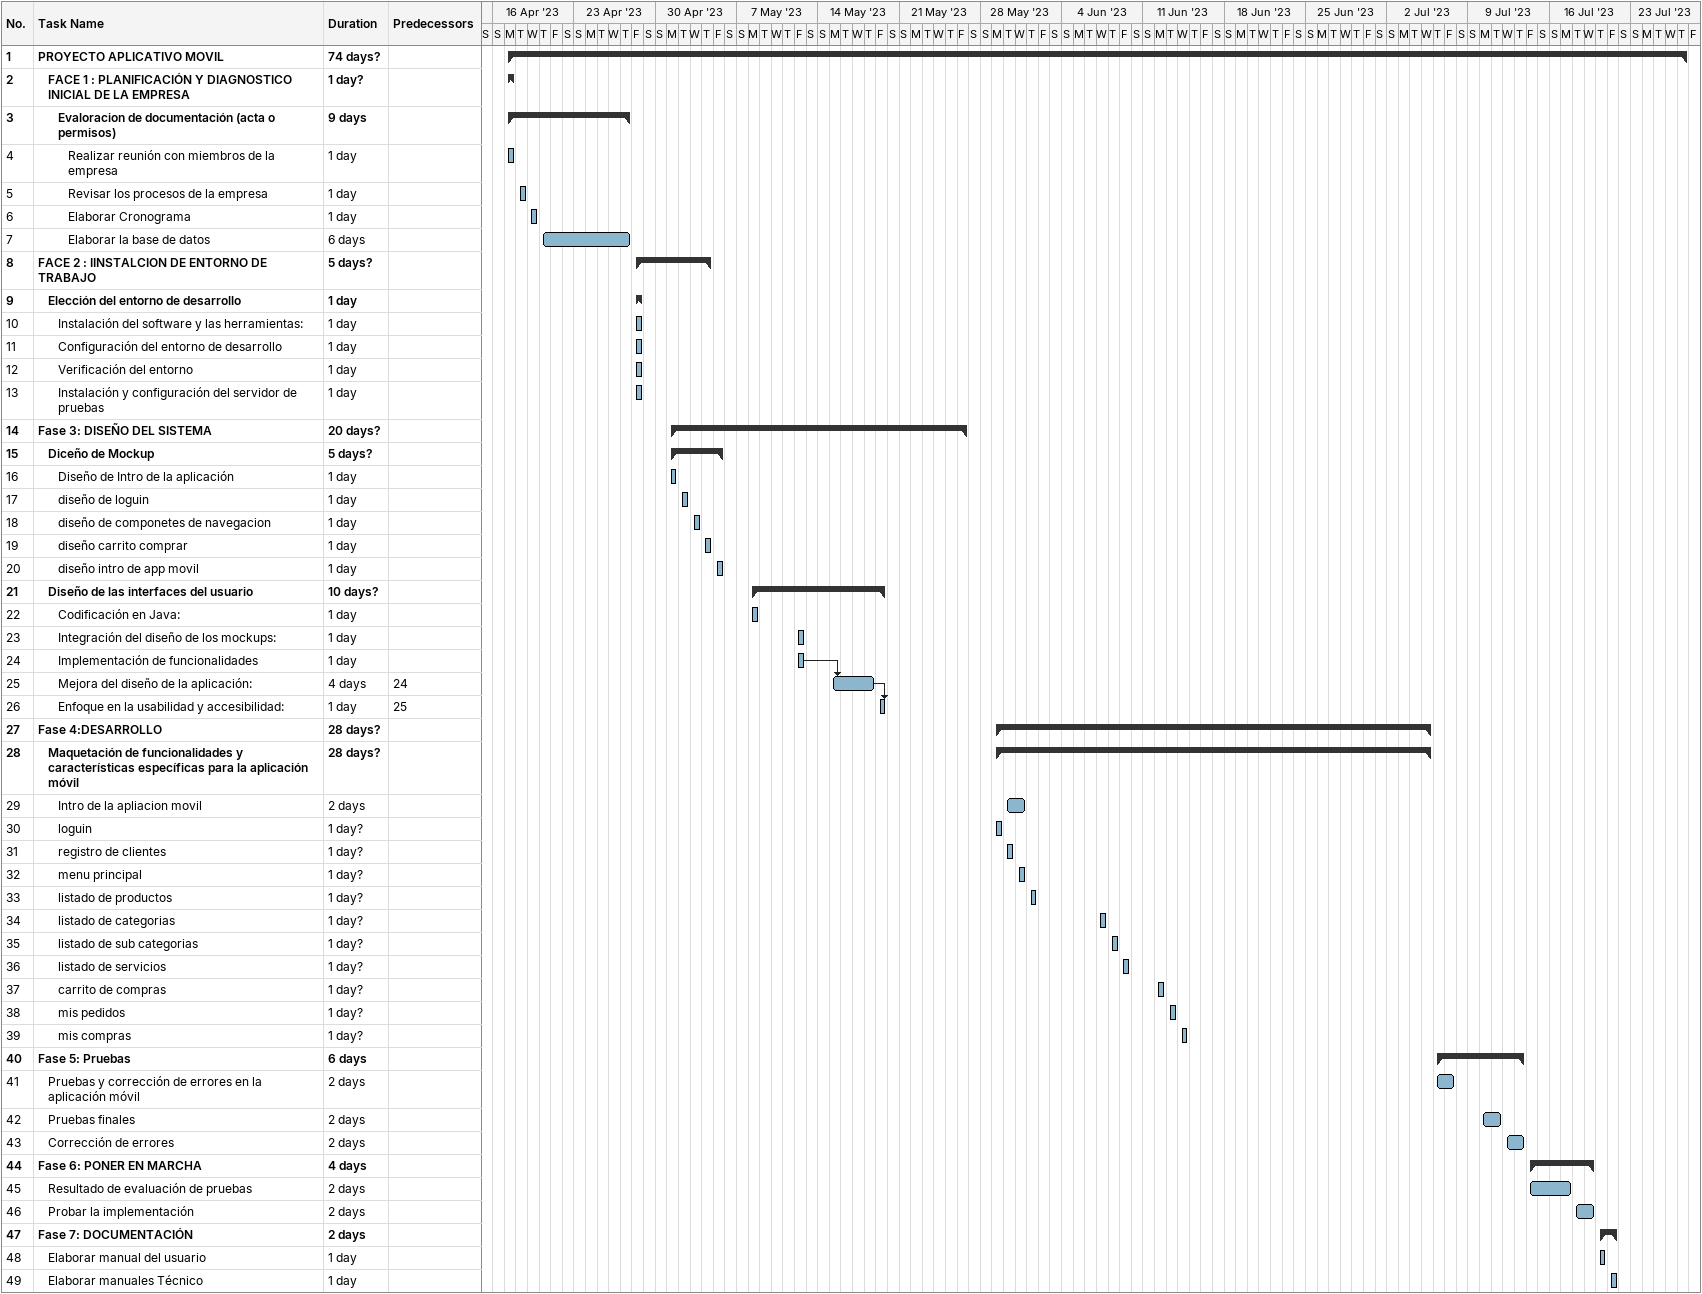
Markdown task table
| ID | Level | Task | Duration | Start | Finish | Predecessors |
|---|---|---|---|---|---|---|
| 1 | 1 | **PROYECTO APLICATIVO MOVIL** | 74d? | 2023-04-17 | 2023-07-27 |  |
| 2 | 2 | **FACE 1 : PLANIFICACIÓN Y DIAGNOSTICO INICIAL DE LA EMPRESA** | 1d? | 2023-04-17 | 2023-04-17 |  |
| 3 | 3 | **Evaloracion de documentación (acta o permisos)** | 9d | 2023-04-17 | 2023-04-27 |  |
| 4 | 4 | Realizar reunión con miembros de la empresa | 1d | 2023-04-17 | 2023-04-17 |  |
| 5 | 4 | Revisar los procesos de la empresa | 1d | 2023-04-18 | 2023-04-18 |  |
| 6 | 4 | Elaborar Cronograma | 1d | 2023-04-19 | 2023-04-19 |  |
| 7 | 4 | Elaborar la base de datos | 6d | 2023-04-20 | 2023-04-27 |  |
| 8 | 1 | **FACE 2 : IINSTALCION DE ENTORNO DE TRABAJO** | 5d? | 2023-04-28 | 2023-05-04 |  |
| 9 | 2 | **Elección del entorno de desarrollo** | 1d | 2023-04-28 | 2023-04-28 |  |
| 10 | 3 | Instalación del software y las herramientas: | 1d | 2023-04-28 | 2023-04-28 |  |
| 11 | 3 | Configuración del entorno de desarrollo | 1d | 2023-04-28 | 2023-04-28 |  |
| 12 | 3 | Verificación del entorno | 1d | 2023-04-28 | 2023-04-28 |  |
| 13 | 3 | Instalación y configuración del servidor de pruebas | 1d | 2023-04-28 | 2023-04-28 |  |
| 14 | 1 | **Fase 3: DISEÑO DEL SISTEMA** | 20d? | 2023-05-01 | 2023-05-26 |  |
| 15 | 2 | **Diceño de Mockup** | 5d? | 2023-05-01 | 2023-05-05 |  |
| 16 | 3 | Diseño de Intro de la aplicación | 1d | 2023-05-01 | 2023-05-01 |  |
| 17 | 3 | diseño de loguin | 1d | 2023-05-02 | 2023-05-02 |  |
| 18 | 3 | diseño de componetes de navegacion | 1d | 2023-05-03 | 2023-05-03 |  |
| 19 | 3 | diseño carrito comprar | 1d | 2023-05-04 | 2023-05-04 |  |
| 20 | 3 | diseño intro de app movil | 1d | 2023-05-05 | 2023-05-05 |  |
| 21 | 2 | **Diseño de las interfaces del usuario** | 10d? | 2023-05-08 | 2023-05-19 |  |
| 22 | 3 | Codificación en Java: | 1d | 2023-05-08 | 2023-05-08 |  |
| 23 | 3 | Integración del diseño de los mockups: | 1d | 2023-05-12 | 2023-05-12 |  |
| 24 | 3 | Implementación de funcionalidades | 1d | 2023-05-12 | 2023-05-12 |  |
| 25 | 3 | Mejora del diseño de la aplicación: | 4d | 2023-05-15 | 2023-05-18 | 24 |
| 26 | 3 | Enfoque en la usabilidad y accesibilidad: | 1d | 2023-05-19 | 2023-05-19 | 25 |
| 27 | 1 | **Fase 4:DESARROLLO** | 28d? | 2023-05-29 | 2023-07-05 |  |
| 28 | 2 | **Maquetación de funcionalidades y características específicas para la aplicación móvil** | 28d? | 2023-05-29 | 2023-07-05 |  |
| 29 | 3 | Intro de la apliacion movil | 2d | 2023-05-30 | 2023-05-31 |  |
| 30 | 3 | loguin | 1d? | 2023-05-29 | 2023-05-29 |  |
| 31 | 3 | registro de clientes | 1d? | 2023-05-30 | 2023-05-30 |  |
| 32 | 3 | menu principal | 1d? | 2023-05-31 | 2023-05-31 |  |
| 33 | 3 | listado de productos | 1d? | 2023-06-01 | 2023-06-01 |  |
| 34 | 3 | listado de categorias | 1d? | 2023-06-07 | 2023-06-07 |  |
| 35 | 3 | listado de sub categorias | 1d? | 2023-06-08 | 2023-06-08 |  |
| 36 | 3 | listado de servicios | 1d? | 2023-06-09 | 2023-06-09 |  |
| 37 | 3 | carrito de compras | 1d? | 2023-06-12 | 2023-06-12 |  |
| 38 | 3 | mis pedidos | 1d? | 2023-06-13 | 2023-06-13 |  |
| 39 | 3 | mis compras | 1d? | 2023-06-14 | 2023-06-14 |  |
| 40 | 1 | **Fase 5: Pruebas** | 6d | 2023-07-06 | 2023-07-13 |  |
| 41 | 2 | Pruebas y corrección de errores en la aplicación móvil | 2d | 2023-07-06 | 2023-07-07 |  |
| 42 | 2 | Pruebas finales | 2d | 2023-07-10 | 2023-07-11 |  |
| 43 | 2 | Corrección de errores | 2d | 2023-07-12 | 2023-07-13 |  |
| 44 | 1 | **Fase 6: PONER EN MARCHA** | 4d | 2023-07-14 | 2023-07-19 |  |
| 45 | 2 | Resultado de evaluación de pruebas | 2d | 2023-07-14 | 2023-07-17 |  |
| 46 | 2 | Probar la implementación | 2d | 2023-07-18 | 2023-07-19 |  |
| 47 | 1 | **Fase 7: DOCUMENTACIÓN** | 2d | 2023-07-20 | 2023-07-21 |  |
| 48 | 2 | Elaborar manual del usuario | 1d | 2023-07-20 | 2023-07-20 |  |
| 49 | 2 | Elaborar manuales Técnico | 1d | 2023-07-21 | 2023-07-21 |  |
